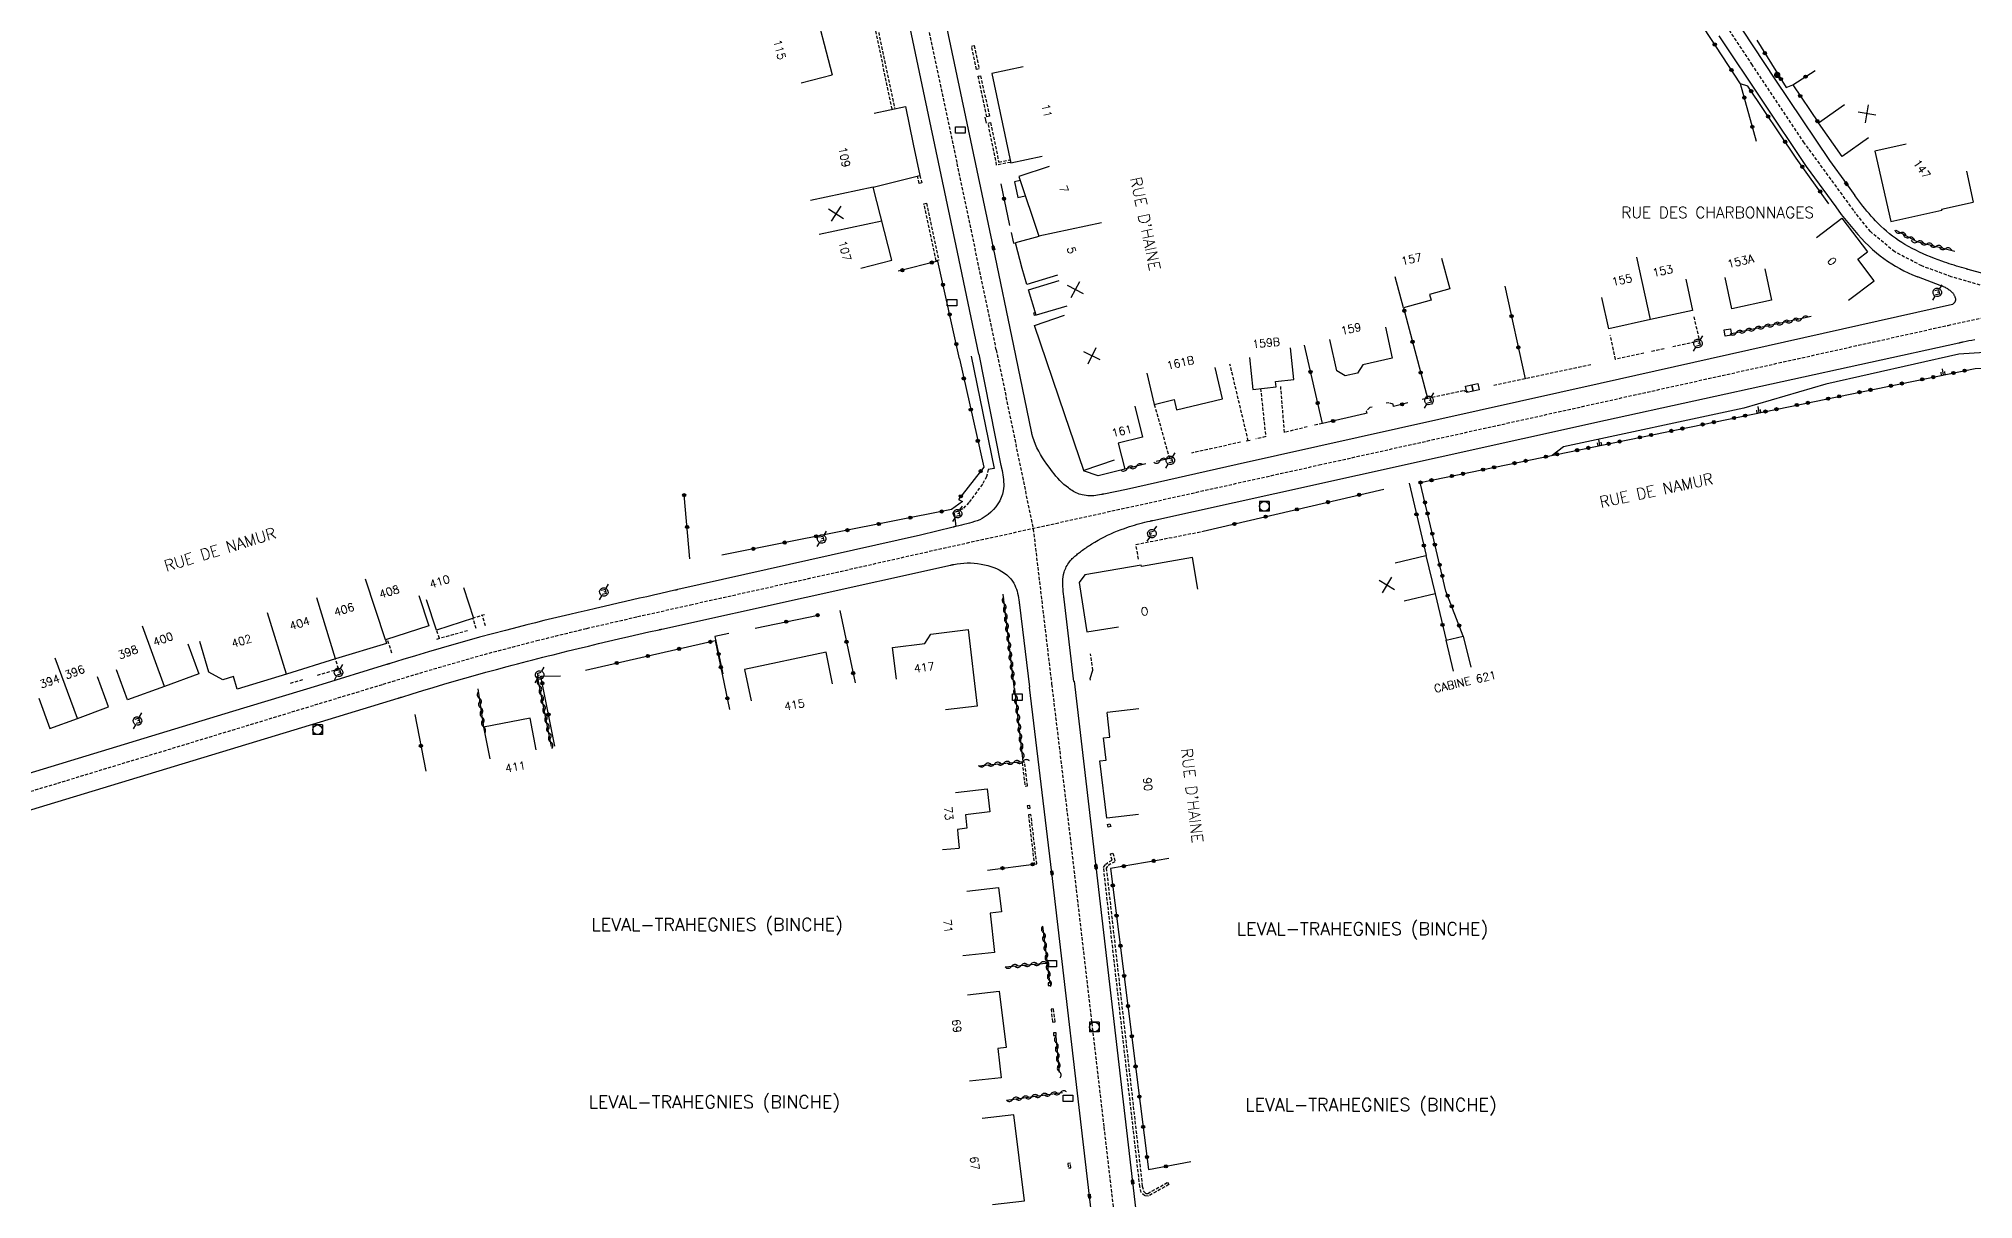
# Model space of a CAD drawing. Header units: millimetres. Extents: x 139000 to 140000, y 124000 to 124885.
# Drawn here: x 139359.6 to 139661.7, y 124221.3 to 124402.6 of the extents above; entities that cross this region are included whole.
import ezdxf
from ezdxf.enums import TextEntityAlignment as Align

# ---------------------------------------------------------------- set-up
doc = ezdxf.new("R2010")
doc.units = ezdxf.units.MM
doc.linetypes.add('DASHED', pattern=[0.75, 0.5, -0.25])
doc.layers.get('0').update_dxf_attribs({"linetype": 'CONTINUOUS'})
for name, color, linetype in [('W0001', 6, 'DASHED'), ('W0008', 7, 'CONTINUOUS'), ('W0100', 7, 'CONTINUOUS'), ('W0105', 7, 'CONTINUOUS'), ('W0112', 1, 'DASHED'), ('W0211', 2, 'CONTINUOUS'), ('W0310', 3, 'CONTINUOUS'), ('W0322', 7, 'CONTINUOUS'), ('W0400', 7, 'CONTINUOUS'), ('W0420', 7, 'CONTINUOUS'), ('W0471', 7, 'CONTINUOUS'), ('W0980', 7, 'CONTINUOUS'), ('W0984', 7, 'CONTINUOUS'), ('W0989', 7, 'CONTINUOUS'), ('W0991', 7, 'CONTINUOUS'), ('W1102', 7, 'CONTINUOUS'), ('W1471', 7, 'CONTINUOUS'), ('W1473', 7, 'CONTINUOUS')]:
    doc.layers.add(name, color=color, linetype=linetype)
doc.styles.get("Standard").update_dxf_attribs({"font": 'romans.shx', "width": 0.85})

# ---------------------------------------------------------------- blocks, each defined once
blk = doc.blocks.new('t322o')
at = {"color": 0, "linetype": 'Continuous'}
for radius in [0.25, 0.15]:
    blk.add_circle((0, 0), radius, dxfattribs=at)
blk = doc.blocks.new('T400')
for p, q in [((-0.15, 0.3), (0.15, 0.3)), ((-0.15, -0.25), (-0.15, 0.3)), ((-0.15, 0.15), (0.15, 0.15)), ((-0.15, 0), (0.15, 0)), ((0.15, 0.3), (0.15, -0.25)), ((-0.15, -0.15), (0.15, -0.15)), ((-0.15, -0.25), (-0.15, -0.3)), ((-0.15, -0.3), (0.15, -0.3)), ((0.15, -0.3), (0.15, -0.25))]:
    blk.add_line(p, q)
blk = doc.blocks.new('T420')
for p, q in [((0.75, 0.75), (-0.75, 0.75)), ((-0.75, 0.75), (-0.75, -0.75)), ((0.75, 0.75), (0.75, -0.75)), ((0.75, -0.75), (-0.75, -0.75))]:
    blk.add_line(p, q)
blk.add_ellipse((0, 0), major_axis=(-0.53, 0.53), ratio=1, start_param=3.926991, end_param=10.210176)
blk = doc.blocks.new('t310o')
at = {"color": 0, "linetype": 'Continuous'}
for centre, start, end in [((-0.5, 0.38), 216.8699, 323.1304), ((0.5, -0.37), 36.8699, 143.1303)]:
    blk.add_arc(centre, 0.625, start, end, dxfattribs=at)
blk = doc.blocks.new('t991o')
at = {"color": 0, "linetype": 'Continuous'}
for p, q in [((-1, 1), (1, -1)), ((-1, -1), (1, 1))]:
    blk.add_line(p, q, dxfattribs=at)
blk = doc.blocks.new('T471')
for p, q in [((-0.333334, 0.333334), (-0.333334, -0.333334)), ((-0.333334, 0.333334), (0.333334, 0.333334)), ((-0.333334, 0), (0, 0)), ((0.500001, 0.500001), (1.000002, 1.000002)), ((-0.500001, -0.500001), (-1.000002, -1.000002)), ((-0.333334, -0.333334), (0.333334, -0.333334))]:
    blk.add_line(p, q)
blk.add_ellipse((0, 0), major_axis=(0.471405, 0.471405), ratio=1, start_param=5.4977871438, end_param=11.780972451)
blk = doc.blocks.new('t211o')
at = {"color": 0, "linetype": 'Continuous'}
for p, q in [((-0.29, 0.5), (-0.29, 0)), ((0, 1), (0, 0)), ((0.29, 0.5), (0.29, 0))]:
    blk.add_line(p, q, dxfattribs=at)
blk = doc.blocks.new('t112o')
at = {"color": 0, "linetype": 'Continuous'}
for p, q in [((-0.5, 0.5), (0.5, 0.5)), ((-0.5, -0.5), (-0.5, 0.5)), ((0.5, 0.5), (0.5, -0.5)), ((0.5, -0.5), (-0.5, -0.5))]:
    blk.add_line(p, q, dxfattribs=at)
blk = doc.blocks.new('T1471')
at = {"color": 0, "linetype": 'Continuous', "flags": 128}
blk.add_lwpolyline([(-0.75, -0.5), (-0.75, 0.5), (0.75, 0.5), (0.75, -0.5), (-0.75, -0.5)], dxfattribs=at)
blk = doc.blocks.new('T1473')
at = {"color": 0, "linetype": 'Continuous', "const_width": 0.5, "flags": 128}
blk.add_lwpolyline([(-0.25, 0, 1), (0.25, 0, 1)], format="xyb", close=True, dxfattribs=at)

msp = doc.modelspace()

# ---------------------------------------------------------------- linework, layer by layer
at = {"layer": 'W0001'}
for points in [[(139509.13, 124353.97), (139503, 124383.25), (139496.37, 124414.67), (139491.23, 124439.04), (139484.92, 124469.18), (139480.18, 124492.05), (139478.31, 124502.03), (139475.17, 124516.56), (139472.46, 124523.21), (139469.1, 124533.58), (139464.81, 124545.03), (139461.1, 124554.46)], [(139475.17, 124516.56), (139485.81, 124505.75), (139492.2, 124500.23), (139499.48, 124494.18), (139510.73, 124485.66), (139524.82, 124476.43), (139539.95, 124468.28), (139561.5, 124457.78), (139575.22, 124451.46), (139585.25, 124446.73), (139589.63, 124444.47), (139593.26, 124442.25), (139596.63, 124439.8), (139602.23, 124434.67), (139605.82, 124430.74), (139610.34, 124424.02), (139617.77, 124412.66), (139627.07, 124398.61), (139635.17, 124386.47), (139643.27, 124375.39)], [(139703.89, 124340.11), (139696.38, 124345.98), (139688.64, 124351.59), (139672.89, 124361.17), (139658.27, 124365.41), (139653.66, 124367.1), (139649.44, 124369.3), (139645.66, 124372.45), (139643.27, 124375.39)], [(139278.62, 124260.94), (139362.53, 124286.29), (139413.36, 124301.75), (139420.53, 124303.93), (139429.17, 124306.41), (139437.34, 124308.55), (139445.17, 124310.47), (139453.11, 124312.3), (139461.36, 124314.16), (139484.02, 124319.2), (139501.55, 124323.16), (139532.98, 124330.09), (139559.55, 124336), (139657.77, 124357.81), (139690.94, 124365.19)], [(139509.13, 124353.97), (139514.89, 124325.97), (139517.77, 124301.74)], [(139517.77, 124301.74), (139520.65, 124277.85), (139525.93, 124232.54), (139533.8, 124164.73), (139541.66, 124096.55), (139545.17, 124065.46), (139546.27, 124054.67), (139545.92, 124044.4), (139544.46, 124036.07), (139542.68, 124030.16), (139539.42, 124022.7), (139534.75, 124014.49), (139526.18, 124000)]]:
    msp.add_lwpolyline(points, dxfattribs=at)
at = {"layer": 'W0008'}
for points in [[(139506.41, 124353.29), (139503.08, 124369.24), (139497.77, 124394.37), (139492.82, 124417.92), (139487.81, 124441.68), (139482.61, 124466.74), (139477.64, 124490.72), (139473.6, 124509), (139470.22, 124520.78), (139466.27, 124533.42), (139463.78, 124540.16), (139458.64, 124553.32), (139450.02, 124573.33), (139440, 124596.8), (139423.65, 124635.71), (139411.57, 124664.65), (139395.58, 124702.72), (139383.32, 124732.04), (139375.22, 124750.96), (139371.31, 124759.55), (139366.89, 124768.08), (139362.48, 124775.93), (139358.24, 124782.9)], [(139511.87, 124354.6), (139508.67, 124369.9), (139502.83, 124397.79), (139497.38, 124423.45)], [(139618.78, 124414.41), (139630.72, 124396.27), (139639.28, 124383.57), (139641.89, 124379.94), (139643.22, 124378.08)], [(139622, 124403.04), (139635.6, 124382.6), (139640.24, 124376.33), (139641.09, 124375.14)], [(139665.91, 124365.2), (139660.92, 124366.55), (139660.89, 124366.55), (139660.86, 124366.56), (139660.84, 124366.56), (139660.81, 124366.57), (139660.78, 124366.58), (139660.77, 124366.59), (139660.73, 124366.59), (139660.7, 124366.6), (139660.69, 124366.61), (139660.66, 124366.62), (139660.66, 124366.62), (139660.27, 124366.73), (139659.88, 124366.84), (139659.5, 124366.95), (139659.11, 124367.07), (139658.73, 124367.19), (139658.34, 124367.31), (139657.97, 124367.44), (139657.58, 124367.57), (139657.2, 124367.7), (139656.83, 124367.83), (139656.23, 124368.05), (139655.64, 124368.27), (139655.05, 124368.5), (139654.45, 124368.74), (139653.88, 124368.99), (139653.3, 124369.26), (139652.72, 124369.53), (139652.16, 124369.82), (139651.61, 124370.12), (139651.05, 124370.44), (139651.05, 124370.44), (139650.55, 124370.75), (139650.06, 124371.07), (139649.58, 124371.41), (139649.09, 124371.76), (139648.62, 124372.12), (139648.17, 124372.5), (139647.73, 124372.88), (139647.3, 124373.28), (139646.88, 124373.7), (139646.45, 124374.12), (139646.11, 124374.49), (139645.77, 124374.87), (139645.44, 124375.26), (139645.09, 124375.65), (139644.78, 124376.05), (139644.45, 124376.45), (139644.14, 124376.85), (139643.83, 124377.26), (139643.52, 124377.67), (139643.22, 124378.08)], [(139641.09, 124375.14), (139641.61, 124374.5), (139642.12, 124373.87), (139642.64, 124373.23), (139643.16, 124372.61), (139643.7, 124371.99), (139644.25, 124371.39), (139644.8, 124370.8), (139645.38, 124370.23), (139645.97, 124369.68), (139646.58, 124369.15), (139647.16, 124368.69), (139647.75, 124368.25), (139648.34, 124367.83), (139648.97, 124367.42), (139649.59, 124367.05), (139650.23, 124366.68), (139650.89, 124366.34), (139651.56, 124366.02), (139652.23, 124365.72), (139652.91, 124365.45), (139652.92, 124365.44), (139652.95, 124365.43), (139652.97, 124365.42), (139652.98, 124365.41), (139653, 124365.41), (139653.02, 124365.4), (139653.03, 124365.39), (139653.06, 124365.38), (139653.08, 124365.38), (139653.09, 124365.37), (139657.19, 124363.81), (139657.31, 124363.75), (139657.44, 124363.69), (139657.58, 124363.62), (139657.7, 124363.55), (139657.81, 124363.47), (139657.94, 124363.38), (139658.05, 124363.29), (139658.17, 124363.2), (139658.27, 124363.1), (139658.38, 124363), (139658.38, 124363), (139658.44, 124362.94), (139658.5, 124362.87), (139658.55, 124362.8), (139658.61, 124362.72), (139658.66, 124362.65), (139658.7, 124362.57), (139658.75, 124362.48), (139658.8, 124362.41), (139658.83, 124362.32), (139658.86, 124362.23), (139658.88, 124362.16), (139658.91, 124362.09), (139658.92, 124362.01), (139658.92, 124361.94), (139658.92, 124361.86), (139658.92, 124361.79), (139658.92, 124361.71), (139658.91, 124361.64), (139658.89, 124361.58), (139658.88, 124361.51), (139658.84, 124361.46), (139658.81, 124361.41), (139658.78, 124361.37), (139658.75, 124361.32), (139658.7, 124361.27), (139658.67, 124361.23), (139658.62, 124361.2), (139658.58, 124361.16), (139658.53, 124361.11), (139658.48, 124361.07), (139603.44, 124348.74), (139546.77, 124336.05), (139529.45, 124332.19), (139525.91, 124331.44), (139525.91, 124331.44), (139525.86, 124331.43), (139525.83, 124331.42), (139525.8, 124331.41), (139525.77, 124331.41), (139525.73, 124331.41), (139525.7, 124331.4), (139525.66, 124331.39), (139525.62, 124331.38), (139525.59, 124331.38), (139525.56, 124331.37), (139525.27, 124331.31), (139524.95, 124331.27), (139524.66, 124331.23), (139524.34, 124331.2), (139524.05, 124331.18), (139523.73, 124331.17), (139523.44, 124331.19), (139523.14, 124331.21), (139522.84, 124331.26), (139522.55, 124331.32), (139522.55, 124331.32), (139522.31, 124331.38), (139522.08, 124331.46), (139521.86, 124331.55), (139521.62, 124331.64), (139521.41, 124331.75), (139521.2, 124331.87), (139520.98, 124331.99), (139520.78, 124332.12), (139520.58, 124332.26), (139520.38, 124332.4), (139520.03, 124332.67), (139519.69, 124332.96), (139519.36, 124333.27), (139519.05, 124333.58), (139518.75, 124333.91), (139518.45, 124334.24), (139518.17, 124334.59), (139517.89, 124334.94), (139517.62, 124335.3), (139517.36, 124335.66), (139517.02, 124336.14), (139516.67, 124336.63), (139516.36, 124337.13), (139516.05, 124337.64), (139515.75, 124338.16), (139515.48, 124338.69), (139515.25, 124339.22), (139515.03, 124339.77), (139514.84, 124340.32), (139514.7, 124340.88), (139514.69, 124340.92), (139514.69, 124340.95), (139514.67, 124340.98), (139514.67, 124341.02), (139514.66, 124341.05), (139514.66, 124341.09), (139514.64, 124341.12), (139514.64, 124341.16), (139514.62, 124341.19), (139514.62, 124341.23), (139511.87, 124354.6)], [(139656.92, 124363.93), (139656.94, 124363.91), (139656.97, 124363.91), (139657, 124363.89), (139657.03, 124363.88), (139657.19, 124363.81)], [(139506.41, 124353.29), (139509.86, 124335.92), (139509.86, 124335.88), (139509.88, 124335.84), (139509.89, 124335.79), (139509.89, 124335.75), (139509.91, 124335.7), (139509.91, 124335.66), (139509.92, 124335.62), (139509.92, 124335.57), (139509.94, 124335.53), (139509.95, 124335.48), (139510.02, 124335.13), (139510.08, 124334.79), (139510.14, 124334.44), (139510.2, 124334.08), (139510.23, 124333.73), (139510.27, 124333.37), (139510.28, 124333.02), (139510.28, 124332.66), (139510.25, 124332.31), (139510.2, 124331.97), (139510.2, 124331.97), (139510.08, 124331.44), (139509.89, 124330.92), (139509.66, 124330.41), (139509.38, 124329.93), (139509.05, 124329.47), (139508.67, 124329.04), (139508.28, 124328.63), (139507.84, 124328.27), (139507.39, 124327.94), (139506.92, 124327.65), (139506.92, 124327.65), (139506.53, 124327.45), (139506.14, 124327.28), (139505.73, 124327.14), (139505.33, 124327.01), (139504.92, 124326.89), (139504.5, 124326.79), (139504.08, 124326.69), (139503.67, 124326.59), (139503.25, 124326.5), (139502.83, 124326.4), (139502.83, 124326.4), (139502.78, 124326.39), (139502.73, 124326.38), (139502.69, 124326.37), (139502.64, 124326.36), (139502.59, 124326.34), (139502.55, 124326.34), (139502.5, 124326.32), (139502.47, 124326.31), (139502.42, 124326.3), (139502.38, 124326.29), (139497.28, 124325.02), (139459.38, 124316.52), (139459.33, 124316.52), (139459.28, 124316.51), (139459.23, 124316.49), (139459.2, 124316.48), (139459.16, 124316.48), (139459.11, 124316.46), (139459.06, 124316.45), (139459.02, 124316.45), (139458.97, 124316.43), (139458.92, 124316.42), (139458.92, 124316.42), (139457.83, 124316.17), (139456.72, 124315.92), (139455.61, 124315.67), (139454.52, 124315.42), (139453.41, 124315.17), (139452.3, 124314.91), (139451.2, 124314.66), (139450.09, 124314.41), (139448.98, 124314.16), (139447.89, 124313.91), (139446.55, 124313.59), (139445.2, 124313.28), (139443.84, 124312.97), (139442.5, 124312.65), (139441.16, 124312.33), (139439.83, 124312.01), (139438.48, 124311.68), (139437.14, 124311.35), (139435.8, 124311.02), (139434.45, 124310.67), (139432.45, 124310.15), (139430.44, 124309.62), (139428.42, 124309.07), (139426.42, 124308.51), (139424.42, 124307.95), (139422.42, 124307.37), (139420.42, 124306.78), (139418.44, 124306.19), (139416.44, 124305.59), (139414.45, 124304.98), (139414.39, 124304.97), (139414.33, 124304.95), (139414.28, 124304.93), (139414.22, 124304.91), (139414.16, 124304.9), (139414.09, 124304.88), (139414.05, 124304.86), (139413.98, 124304.84), (139413.92, 124304.82), (139413.86, 124304.8), (139403.09, 124301.48), (139389.81, 124297.48), (139357.86, 124287.74)], [(139521.24, 124302.19), (139519.73, 124315.02), (139519.73, 124315.06), (139519.72, 124315.11), (139519.72, 124315.15), (139519.72, 124315.2), (139519.7, 124315.24), (139519.7, 124315.29), (139519.7, 124315.33), (139519.69, 124315.38), (139519.69, 124315.42), (139519.69, 124315.47), (139519.64, 124315.84), (139519.59, 124316.23), (139519.56, 124316.61), (139519.53, 124316.99), (139519.52, 124317.38), (139519.5, 124317.76), (139519.52, 124318.14), (139519.56, 124318.52), (139519.62, 124318.88), (139519.72, 124319.25), (139519.78, 124319.47), (139519.88, 124319.68), (139519.97, 124319.89), (139520.06, 124320.09), (139520.19, 124320.3), (139520.31, 124320.49), (139520.44, 124320.69), (139520.58, 124320.87), (139520.72, 124321.05), (139520.88, 124321.23), (139521, 124321.36), (139521.12, 124321.49), (139521.27, 124321.62), (139521.41, 124321.74), (139521.55, 124321.87), (139521.69, 124321.98), (139521.83, 124322.1), (139521.97, 124322.21), (139522.12, 124322.33), (139522.27, 124322.44), (139522.44, 124322.56), (139522.61, 124322.7), (139522.78, 124322.82), (139522.97, 124322.95), (139523.14, 124323.06), (139523.31, 124323.19), (139523.5, 124323.3), (139523.67, 124323.42), (139523.86, 124323.54), (139524.03, 124323.66), (139524.52, 124323.95), (139525.02, 124324.23), (139525.52, 124324.5), (139526.02, 124324.77), (139526.52, 124325.01), (139527.03, 124325.24), (139527.56, 124325.48), (139528.08, 124325.69), (139528.61, 124325.89), (139529.14, 124326.09), (139529.14, 124326.09), (139529.53, 124326.23), (139529.94, 124326.36), (139530.33, 124326.48), (139530.73, 124326.61), (139531.14, 124326.73), (139531.55, 124326.84), (139531.94, 124326.95), (139532.34, 124327.05), (139532.75, 124327.15), (139533.17, 124327.24), (139533.17, 124327.24), (139533.2, 124327.25), (139533.23, 124327.26), (139533.28, 124327.27), (139533.31, 124327.27), (139533.36, 124327.28), (139533.39, 124327.29), (139533.42, 124327.3), (139533.47, 124327.31), (139533.5, 124327.32), (139533.55, 124327.33), (139533.55, 124327.33), (139552.64, 124331.55), (139604.25, 124342.98), (139659.48, 124355.09), (139659.55, 124355.1), (139659.61, 124355.12), (139659.67, 124355.13), (139659.73, 124355.15), (139659.8, 124355.16), (139659.86, 124355.18), (139659.94, 124355.19), (139660, 124355.2), (139660.06, 124355.22), (139660.12, 124355.23), (139660.12, 124355.23), (139660.58, 124355.33), (139661.03, 124355.42), (139661.48, 124355.51), (139661.95, 124355.59)], [(139356.78, 124281.66), (139403.58, 124295.87), (139415.72, 124299.58), (139415.78, 124299.59), (139415.83, 124299.61), (139415.89, 124299.62), (139415.94, 124299.64), (139416, 124299.66), (139416.05, 124299.68), (139416.11, 124299.7), (139416.16, 124299.71), (139416.22, 124299.73), (139416.27, 124299.74), (139416.27, 124299.74), (139417.91, 124300.25), (139419.55, 124300.75), (139421.19, 124301.24), (139422.83, 124301.73), (139424.47, 124302.21), (139426.12, 124302.68), (139427.77, 124303.15), (139429.42, 124303.61), (139431.08, 124304.05), (139432.73, 124304.51), (139433.53, 124304.71), (139434.33, 124304.92), (139435.12, 124305.13), (139435.92, 124305.34), (139436.72, 124305.55), (139437.52, 124305.75), (139438.31, 124305.95), (139439.11, 124306.16), (139439.91, 124306.35), (139440.72, 124306.55), (139442.28, 124306.95), (139443.84, 124307.33), (139445.42, 124307.71), (139447, 124308.09), (139448.56, 124308.46), (139450.14, 124308.83), (139451.72, 124309.2), (139453.3, 124309.55), (139454.88, 124309.91), (139456.45, 124310.26), (139456.45, 124310.26), (139456.5, 124310.27), (139456.55, 124310.28), (139456.58, 124310.29), (139456.62, 124310.3), (139456.67, 124310.3), (139456.72, 124310.31), (139456.77, 124310.33), (139456.81, 124310.34), (139456.86, 124310.34), (139456.89, 124310.36), (139501.95, 124320.34), (139502.02, 124320.35), (139502.06, 124320.37), (139502.11, 124320.38), (139502.16, 124320.39), (139502.22, 124320.4), (139502.27, 124320.41), (139502.31, 124320.42), (139502.36, 124320.43), (139502.42, 124320.45), (139502.47, 124320.45), (139503, 124320.55), (139503.52, 124320.62), (139504.06, 124320.66), (139504.59, 124320.69), (139505.12, 124320.69), (139505.67, 124320.66), (139506.2, 124320.61), (139506.75, 124320.52), (139507.28, 124320.41), (139507.83, 124320.27), (139508.28, 124320.14), (139508.72, 124319.98), (139509.17, 124319.8), (139509.59, 124319.59), (139510, 124319.36), (139510.39, 124319.1), (139510.77, 124318.82), (139511.09, 124318.52), (139511.41, 124318.19), (139511.67, 124317.83), (139511.67, 124317.83), (139511.84, 124317.54), (139512, 124317.24), (139512.14, 124316.93), (139512.27, 124316.61), (139512.36, 124316.27), (139512.45, 124315.95), (139512.53, 124315.6), (139512.59, 124315.26), (139512.66, 124314.92), (139512.7, 124314.58), (139512.7, 124314.58), (139512.7, 124314.53), (139512.7, 124314.49), (139512.72, 124314.45), (139512.72, 124314.4), (139512.72, 124314.35), (139512.73, 124314.3), (139512.73, 124314.27), (139512.73, 124314.22), (139512.75, 124314.17), (139512.75, 124314.13), (139514.3, 124301.29)], [(139530.22, 124000), (139534.52, 124007.26), (139541.21, 124018.62), (139543.65, 124023.33), (139544.56, 124025.3), (139546.58, 124030.56), (139548.32, 124036.97), (139549.48, 124044.39), (139549.82, 124049.79), (139549.77, 124054.07), (139549.58, 124057.12), (139545.78, 124091.4), (139542.52, 124119.46), (139535.18, 124183.44), (139530.43, 124223.97), (139524.71, 124273.25), (139524.71, 124273.19), (139521.32, 124302.2)], [(139522.14, 124000), (139534.86, 124021.48), (139537.27, 124026.07), (139538.49, 124028.75), (139540.49, 124034.41), (139541.97, 124040.52), (139542.86, 124048.77), (139542.82, 124054.4), (139542.62, 124057.29), (139539.38, 124085.58), (139535.56, 124119.24), (139528.28, 124181.95), (139523.68, 124221.75), (139517.81, 124272.28), (139514.3, 124301.29)]]:
    msp.add_lwpolyline(points, dxfattribs=at)
at = {"layer": 'W0100'}
for p, q in [((139478.66, 124395.7), (139483.5, 124396.96)), ((139516.31, 124384.17), (139511.42, 124383.13)), ((139489.91, 124379.38), (139497.16, 124381.22)), ((139660.64, 124381.91), (139661.72, 124377.03)), ((139492.79, 124367.97), (139489.91, 124379.38)), ((139656.76, 124375.94), (139661.72, 124377.03)), ((139656.76, 124375.94), (139656.79, 124375.79)), ((139515.78, 124371.68), (139512.1, 124370.71)), ((139643.67, 124368.14), (139645.19, 124369.29)), ((139487.95, 124366.75), (139492.79, 124367.97)), ((139646.23, 124364.76), (139643.67, 124368.14)), ((139642.25, 124361.75), (139646.23, 124364.76)), ((139527.52, 124336.73), (139522.79, 124335.13)), ((139531.39, 124297.92), (139526.42, 124297.33)), ((139500.73, 124275.91), (139503.31, 124276.13))]:
    msp.add_line(p, q, dxfattribs=at)
for points in [[(139475.59, 124407.53), (139480.43, 124408.79), (139483.5, 124396.96)], [(139513.34, 124398.18), (139508.45, 124397.14), (139511.42, 124383.13)], [(139490.03, 124390.98), (139494.93, 124391.99), (139496.14, 124386.09), (139497.16, 124381.24)], [(139645.34, 124387.08), (139641.26, 124384.19), (139637.54, 124389.43), (139641.62, 124392.33)], [(139651.23, 124386.11), (139646.36, 124385.01), (139648.82, 124374.04), (139656.79, 124375.79)], [(139512.84, 124380.43), (139511.97, 124380.25), (139512.5, 124377.77), (139513.65, 124378.02)], [(139517.37, 124382.65), (139512.63, 124381.05), (139515.76, 124371.76)], [(139637.22, 124371.53), (139641.2, 124374.55), (139645.19, 124369.29)], [(139518.7, 124365.65), (139513.92, 124364.21), (139513.16, 124366.7), (139512.1, 124370.71)], [(139578.67, 124368.33), (139579.98, 124363.5), (139576.78, 124362.63), (139577.03, 124361.74), (139572.73, 124360.57), (139571.42, 124365.39)], [(139629.16, 124366.62), (139630.19, 124361.73), (139624.02, 124360.41), (139622.98, 124365.31)], [(139520.16, 124360.83), (139515.37, 124359.39), (139514.18, 124363.37), (139518.97, 124364.8)], [(139616.8, 124365.03), (139617.86, 124360.15), (139611.31, 124358.72), (139604.8, 124357.28), (139603.72, 124362.16)], [(139522.79, 124335.13), (139519.84, 124343.82), (139515.07, 124357.79), (139519.8, 124359.4)], [(139569.89, 124357.55), (139570.98, 124352.68), (139566.36, 124351.63), (139565.55, 124350.34), (139563.61, 124349.9), (139562.33, 124350.72), (139561.22, 124355.6)], [(139548.66, 124352.77), (139549.2, 124347.8), (139552.83, 124348.2), (139552.75, 124349.02), (139555.59, 124349.34), (139555.06, 124354.3)], [(139532.64, 124350.33), (139533.8, 124345.46), (139536.91, 124346.2), (139537.28, 124344.63), (139544.45, 124346.34), (139543.3, 124351.2)], [(139530.75, 124345.2), (139531.95, 124340.34), (139528.17, 124339.4), (139529.19, 124335.33), (139525.03, 124334.29), (139522.72, 124335.09)], [(139540.61, 124316.59), (139539.78, 124321.52), (139531.8, 124320.16), (139531.77, 124320.36), (139522.97, 124318.84), (139522.08, 124317.61), (139522.86, 124312.61), (139523.27, 124309.92), (139528.22, 124310.69)], [(139571.41, 124320.7), (139576.19, 124321.84), (139577.67, 124315.88), (139572.81, 124314.73)], [(139418.94, 124315.62), (139420.48, 124310.88), (139413.72, 124308.66), (139413.72, 124308.66), (139413.89, 124308.09), (139405.92, 124305.69), (139398.25, 124303.33), (139390.55, 124300.97), (139389.97, 124302.93), (139388.3, 124302.44), (139386.16, 124303.62), (139384.75, 124308.4)], [(139425.92, 124316.84), (139427.47, 124312.08), (139421.69, 124310.2), (139420.14, 124314.95)], [(139382.88, 124308.08), (139384.59, 124303.38), (139379.22, 124301.41), (139373.44, 124299.29), (139371.7, 124303.98)], [(139493.55, 124302.52), (139492.94, 124307.48), (139497.94, 124308.09), (139498.92, 124309.59), (139504.72, 124310.3), (139506.16, 124298.34), (139501.2, 124297.74)], [(139580.53, 124303.76), (139579.39, 124308.62), (139582.06, 124309.26), (139583.22, 124304.39)], [(139483.56, 124301.83), (139482.55, 124306.73), (139469.8, 124304.06), (139470.83, 124299.16)], [(139359.61, 124299.54), (139361.31, 124294.84), (139365.61, 124296.41), (139370.48, 124298.22), (139368.75, 124302.9)], [(139437.27, 124291.52), (139436.31, 124296.43), (139429.05, 124295.01), (139430.02, 124290.1)], [(139531.34, 124281.4), (139526.38, 124280.81), (139525.31, 124289.76), (139526.3, 124289.88), (139525.89, 124293.36), (139526.88, 124293.48), (139526.42, 124297.33)], [(139502.74, 124284.81), (139507.71, 124285.41), (139508.14, 124281.81), (139504.3, 124281.33), (139504.53, 124279.27), (139503.05, 124279.07), (139503.12, 124278.3), (139503.31, 124276.13)], [(139504.52, 124269.39), (139509.49, 124269.99), (139509.94, 124266.19), (139508.17, 124265.96), (139508.86, 124259.85), (139503.89, 124259.29)], [(139504.63, 124253.2), (139509.6, 124253.8), (139510.66, 124244.99), (139509.38, 124244.83), (139509.89, 124240.27), (139504.92, 124239.72)], [(139508.55, 124220.44), (139513.51, 124221.04), (139511.89, 124234.48), (139506.92, 124233.88)]]:
    msp.add_lwpolyline(points, dxfattribs=at)
at = {"layer": 'W0105'}
msp.add_line((139507.58, 124389.38), (139507.41, 124390.33), dxfattribs=at)
at = {"layer": 'W0112'}
for p, q in [((139489.36, 124410.17), (139493.27, 124391.65)), ((139505.27, 124401.44), (139505.67, 124401.52)), ((139506.04, 124397.8), (139505.27, 124401.44)), ((139506.28, 124396.72), (139506.67, 124396.81)), ((139507.66, 124390.39), (139506.28, 124396.72)), ((139509.18, 124382.84), (139507.85, 124389.4)), ((139497.19, 124381.23), (139497.48, 124380.09)), ((139511.37, 124383.27), (139509.18, 124382.84)), ((139497.48, 124380.09), (139497.09, 124379.99)), ((139498.2, 124376.89), (139500.14, 124368)), ((139500.14, 124368), (139499.75, 124367.91)), ((139514.97, 124359.74), (139515.24, 124359.83)), ((139515.1, 124359.33), (139514.97, 124359.74)), ((139515.36, 124359.41), (139515.1, 124359.33)), ((139513.56, 124289.55), (139513.16, 124289.5)), ((139514, 124285.85), (139513.56, 124289.55)), ((139514.37, 124282.79), (139513.97, 124282.73)), ((139514.54, 124281.39), (139514.14, 124281.34)), ((139514.43, 124282.37), (139514.37, 124282.79)), ((139515.44, 124273.67), (139514.54, 124281.39)), ((139526.48, 124279.83), (139526.86, 124279.94)), ((139526.6, 124279.4), (139526.48, 124279.83)), ((139527.2, 124274.24), (139526.96, 124275.27)), ((139517.61, 124255.11), (139517.21, 124255.08)), ((139517.64, 124254.7), (139517.61, 124255.11)), ((139518.07, 124251.03), (139517.67, 124250.99)), ((139518.3, 124249.01), (139518.07, 124251.03)), ((139518.48, 124247.3), (139518.08, 124247.29)), ((139518.48, 124246.84), (139518.48, 124247.3)), ((139520.72, 124226.91), (139520.32, 124226.87)), ((139520.79, 124226.21), (139520.72, 124226.91))]:
    msp.add_line(p, q, dxfattribs=at)
for points in [[(139492.88, 124391.57), (139488.96, 124410.09), (139489.36, 124410.17)], [(139505.67, 124401.52), (139506.43, 124397.88), (139506.04, 124397.8)], [(139506.67, 124396.81), (139508.05, 124390.47), (139507.66, 124390.39)], [(139507.85, 124389.4), (139508.24, 124389.48), (139509.5, 124383.31)], [(139509.5, 124383.31), (139511.3, 124383.66), (139511.37, 124383.27)], [(139497.09, 124379.99), (139496.81, 124381.13), (139497.19, 124381.23)], [(139499.75, 124367.91), (139497.81, 124376.81), (139498.2, 124376.89)], [(139610.28, 124353.47), (139605.84, 124352.49), (139605.02, 124356.3)], [(139618.06, 124359.16), (139618.94, 124355.38), (139614.52, 124354.38)], [(139613.42, 124354.13), (139611.48, 124353.7)], [(139548.48, 124339.77), (139545.62, 124351.76)], [(139601.98, 124351.66), (139586.59, 124348.38)], [(139550.39, 124347.94), (139551.2, 124340.42), (139549.66, 124340.06)], [(139557.7, 124341.95), (139554.14, 124341.08), (139553.55, 124348.26)], [(139576.47, 124346.41), (139582.27, 124347.68), (139582.31, 124347.45), (139582.78, 124347.55)], [(139533.8, 124345.46), (139536.17, 124337.02), (139536.47, 124337.1)], [(139567.83, 124345.05), (139567.45, 124344.95), (139566.92, 124344.41), (139567, 124344.08), (139566.62, 124343.98)], [(139571.58, 124345.23), (139571.17, 124345.15), (139571.09, 124345.48), (139570.42, 124345.7), (139570.03, 124345.64)], [(139560.05, 124342.48), (139558.58, 124342.14)], [(139547.28, 124339.55), (139539.59, 124337.85)], [(139548.78, 124339.84), (139548.48, 124339.77), (139548.48, 124339.77), (139548.17, 124339.7)], [(139507.84, 124335.29), (139507.61, 124334.19), (139506.95, 124333), (139504.86, 124330.14), (139503.88, 124329.12), (139502.56, 124328.52)], [(139531.34, 124321.29), (139530.94, 124323.59), (139541.45, 124325.64)], [(139427.89, 124310.44), (139427.36, 124312.05)], [(139429.17, 124312.61), (139427.47, 124312.08)], [(139429.36, 124310.87), (139428.84, 124312.51)], [(139414.72, 124306.62), (139414.03, 124308.76)], [(139426.55, 124310.09), (139422.14, 124308.88), (139422.14, 124308.88), (139421.7, 124308.74)], [(139422.14, 124308.88), (139421.72, 124310.2)], [(139403.12, 124303.16), (139406.38, 124304.15), (139405.91, 124305.69)], [(139524.22, 124303.94), (139523.84, 124306.48)], [(139400.75, 124302.44), (139398.75, 124301.84)], [(139513.16, 124289.5), (139513.61, 124285.8), (139514, 124285.85)], [(139513.97, 124282.73), (139514.04, 124282.31), (139514.43, 124282.37)], [(139514.14, 124281.34), (139515.05, 124273.62), (139515.44, 124273.67)], [(139526.86, 124279.94), (139526.99, 124279.51), (139526.6, 124279.4)], [(139526.96, 124275.27), (139527.35, 124275.37), (139527.66, 124274.01), (139527.01, 124273.71), (139526.47, 124273.3), (139526.3, 124273.01), (139531.93, 124223.33), (139532.12, 124222.53), (139532.47, 124222.2), (139532.79, 124222.18)], [(139536.09, 124223.59), (139532.89, 124221.78), (139532.31, 124221.8), (139531.76, 124222.32), (139531.54, 124223.26), (139525.88, 124273.1), (139526.17, 124273.57), (139526.8, 124274.05), (139527.2, 124274.24)], [(139517.21, 124255.08), (139517.24, 124254.67), (139517.64, 124254.7)], [(139517.67, 124250.99), (139517.9, 124248.96), (139518.3, 124249.01)], [(139518.08, 124247.29), (139518.08, 124246.84), (139518.48, 124246.84)], [(139520.32, 124226.87), (139520.39, 124226.17), (139520.79, 124226.21)], [(139532.79, 124222.18), (139535.89, 124223.94), (139536.09, 124223.59)]]:
    msp.add_lwpolyline(points, dxfattribs=at)
at = {"layer": 'W0211'}
for points in [[(139709.22, 124327.32), (139699.8, 124338.4), (139688.81, 124346.81), (139679.38, 124350.92), (139668.3, 124353.87), (139659.45, 124353.31), (139638.7, 124348.63), (139625.89, 124344.88), (139597.72, 124338.85), (139595.95, 124337.5)], [(139505.2, 124353), (139508.8, 124335.45), (139507.84, 124335.29)], [(139502.56, 124328.52), (139502.83, 124326.4)]]:
    msp.add_lwpolyline(points, dxfattribs=at)
at = {"layer": 'W0310'}
for p, q in [((139516.36, 124263.95), (139517.45, 124255.24)), ((139510.51, 124257.57), (139516.94, 124258.18)), ((139518.41, 124246.71), (139518.96, 124241.1)), ((139510.7, 124236.75), (139519.44, 124237.95))]:
    msp.add_line(p, q, dxfattribs=at)
for points in [[(139649.61, 124372.66), (139652.88, 124370.89), (139658.83, 124369.41)], [(139636.42, 124359.2), (139623.73, 124356.45)], [(139532.47, 124336.19), (139529.19, 124335.33)], [(139536.17, 124337.02), (139534.12, 124336.52)], [(139510.17, 124315.82), (139511.94, 124300.93)], [(139439.67, 124291.99), (139437.48, 124303)], [(139428.16, 124301.04), (139429.05, 124295.01)], [(139506.33, 124289.02), (139513.33, 124289.66), (139512.02, 124300.99)]]:
    msp.add_lwpolyline(points, dxfattribs=at)
at = {"layer": 'W0322'}
for p, q in [((139627.84, 124386.52), (139625.36, 124395.52)), ((139633.53, 124395.37), (139637.03, 124397.64)), ((139509.83, 124379.92), (139511.2, 124373.39)), ((139507.74, 124272.71), (139515, 124273.63))]:
    msp.add_line(p, q, dxfattribs=at)
for points in [[(139639.18, 124376.8), (139634.03, 124383.95), (139626.52, 124395.16), (139625.36, 124395.52), (139602.66, 124430.26), (139595.89, 124437.15), (139586.11, 124443.34), (139573.7, 124448.99), (139563.14, 124454.09), (139546.29, 124462.4), (139538.89, 124466.08), (139524.65, 124473.48)], [(139627.9, 124402.36), (139632.5, 124394.96), (139633.53, 124395.36), (139637.54, 124389.43)], [(139511.44, 124372.31), (139511.79, 124370.64), (139512.1, 124370.71)], [(139503.4, 124352.57), (139499.97, 124367.86), (139493.82, 124366.26)], [(139588.56, 124363.94), (139591.75, 124349.48)], [(139572.73, 124360.57), (139576.47, 124346.41), (139575.64, 124346.21)], [(139566.62, 124343.98), (139560.05, 124342.48), (139557.25, 124354.69)], [(139503.4, 124352.57), (139507.16, 124335.63), (139503.22, 124330.62), (139503.84, 124330.3), (139502.14, 124329.03), (139466.27, 124321.93)], [(139573.42, 124345.69), (139571.58, 124345.23)], [(139541.45, 124325.64), (139569.64, 124332.23)], [(139573.59, 124333.15), (139576.27, 124321.85)], [(139461.28, 124321.32), (139460.38, 124331.34)], [(139577.67, 124315.88), (139579.39, 124308.62)], [(139471.44, 124310.52), (139481.31, 124312.55)], [(139484.69, 124313.27), (139487.09, 124301.96)], [(139444.97, 124303.94), (139465.23, 124308.55), (139467.48, 124297.8)], [(139467.36, 124309.66), (139465.19, 124309.2), (139466.41, 124303.35)], [(139440.16, 124292.09), (139438, 124303.02), (139441.06, 124303.05)], [(139523.84, 124302.39), (139523.81, 124302.63), (139524.22, 124303.94)], [(139418.3, 124297.03), (139420.03, 124288.15)], [(139536.05, 124274.54), (139526.98, 124272.96), (139532.91, 124225.91), (139539.53, 124227.16)]]:
    msp.add_lwpolyline(points, dxfattribs=at)
at = {"layer": 'W0322', "flags": 128}
msp.add_lwpolyline([(139582.06, 124309.26), (139579.34, 124316.28), (139577.45, 124324.29), (139575.34, 124333.25), (139642.47, 124347.07), (139662.03, 124351.06), (139668.59, 124351.11), (139678.6, 124349.03), (139688.05, 124345.69), (139698.95, 124337.7), (139709.23, 124327.32)], dxfattribs=at)
at = {"layer": 'W1102'}
for p, q in [((139489.91, 124379.38), (139480.12, 124377.33)), ((139491.26, 124374.06), (139481.47, 124372.01)), ((139525.55, 124373.81), (139515.76, 124371.76))]:
    msp.add_line(p, q, dxfattribs=at)
for points in [[(139611.31, 124358.72), (139609.17, 124368.48)], [(139413.72, 124308.66), (139410.61, 124318.16)], [(139405.92, 124305.69), (139403.02, 124315.26)], [(139398.25, 124303.33), (139395.31, 124312.89)], [(139379.22, 124301.41), (139375.78, 124310.8)], [(139365.61, 124296.41), (139362.16, 124305.79)]]:
    msp.add_lwpolyline(points, dxfattribs=at)

# ---------------------------------------------------------------- block references
at = {"layer": 'W0112'}
for p, rotation in [((139623.38, 124356.7), 10.43133450925616), ((139583.01, 124347.91), 282.2009805325018), ((139583.97, 124348.12), 281.8896307779942)]:
    msp.add_blockref('t112o', p, dxfattribs=dict(at, rotation=rotation))
at = {"layer": 'W0211'}
for p, rotation in [((139657, 124350.04), 9.49897561475752), ((139628.22, 124344.14), 9.653668337330352), ((139603.35, 124339.02), 10.13852872964343)]:
    msp.add_blockref('t211o', p, dxfattribs=dict(at, rotation=rotation))
at = {"layer": 'W0310'}
for p, rotation in [((139650.35, 124372.25), 331.6000452520041), ((139651.67, 124371.54), 331.6000452520041), ((139653, 124370.86), 346.0704684924391), ((139654.46, 124370.5), 346.0704684924391), ((139655.92, 124370.14), 346.0704684924391), ((139657.37, 124369.78), 346.0704684924391), ((139634.96, 124358.88), 192.1959678540806), ((139624.69, 124356.66), 192.1959678540806), ((139626.16, 124356.98), 192.1959678540806), ((139627.63, 124357.29), 192.1959678540806), ((139629.09, 124357.61), 192.1959678540806), ((139630.56, 124357.93), 192.1959678540806), ((139632.02, 124358.24), 192.1959678540806), ((139633.49, 124358.56), 192.1959678540806), ((139529.57, 124335.43), 194.6765876664116), ((139531.02, 124335.81), 194.6765876664116), ((139534.71, 124336.67), 193.7269352638107), ((139510.35, 124314.33), 276.7735904071618), ((139510.53, 124312.84), 276.7735904071618), ((139510.7, 124311.35), 276.7735904071618), ((139510.88, 124309.86), 276.7735904071618), ((139511.06, 124308.37), 276.7735904071618), ((139511.23, 124306.88), 276.7735904071618), ((139511.41, 124305.39), 276.7735904071618), ((139511.59, 124303.9), 276.7735904071618), ((139437.78, 124301.53), 101.2395474028732), ((139511.76, 124302.41), 276.7735904071618), ((139428.38, 124299.56), 278.3997685271336), ((139428.59, 124298.07), 278.3997685271336), ((139438.07, 124300.06), 101.2395474028732), ((139438.36, 124298.59), 101.2395474028732), ((139512.13, 124300.06), 96.60710362678357), ((139512.3, 124298.57), 96.60710362678357), ((139428.81, 124296.59), 278.3997685271336), ((139429.03, 124295.1), 278.3997685271336), ((139438.65, 124297.12), 101.2395474028732), ((139438.95, 124295.64), 101.2395474028732), ((139512.48, 124297.08), 96.60710362678357), ((139512.65, 124295.59), 96.60710362678357), ((139439.24, 124294.17), 101.2395474028732), ((139439.53, 124292.7), 101.2395474028732), ((139512.82, 124294.1), 96.60710362678357), ((139512.99, 124292.61), 96.60710362678357), ((139510.31, 124289.39), 5.211482617249065), ((139511.81, 124289.52), 5.211482617249065), ((139513.3, 124289.66), 5.211482617249065), ((139513.17, 124291.12), 96.60710362678357), ((139507.33, 124289.12), 5.211482617249065), ((139508.82, 124289.25), 5.211482617249065), ((139516.48, 124262.96), 277.091890193287), ((139516.67, 124261.47), 277.091890193287), ((139516.86, 124259.98), 277.091890193287), ((139517.04, 124258.49), 277.091890193287), ((139511.5, 124257.66), 5.475960756923775), ((139513, 124257.8), 5.475960756923775), ((139514.49, 124257.95), 5.475960756923775), ((139515.98, 124258.09), 5.475960756923775), ((139517.23, 124257), 277.091890193287), ((139517.41, 124255.51), 277.091890193287), ((139518.5, 124245.72), 275.6437716442706), ((139518.65, 124244.22), 275.6437716442706), ((139518.8, 124242.73), 275.6437716442706), ((139518.95, 124241.24), 275.6437716442706), ((139511.69, 124236.89), 7.792286768678981), ((139513.17, 124237.09), 7.792286768678981), ((139514.66, 124237.3), 7.792286768678981), ((139516.14, 124237.5), 7.792286768678981), ((139517.63, 124237.7), 7.792286768678981), ((139519.12, 124237.91), 7.792286768678981)]:
    msp.add_blockref('t310o', p, dxfattribs=dict(at, rotation=rotation))
at = {"layer": 'W0322'}
for p, rotation in [((139621.34, 124401.68), 123.1642285843318), ((139629.16, 124400.34), 301.8707361511876), ((139623.94, 124397.7), 123.1642285843318), ((139631.67, 124396.3), 301.8707361511876), ((139635.52, 124396.66), 32.94051656886528), ((139625.95, 124393.39), 105.4114565618637), ((139627.04, 124394.39), 123.838434375724), ((139634.69, 124393.65), 304.0810041108765), ((139629.68, 124390.44), 123.838434375724), ((139637.35, 124389.72), 304.0810041108765), ((139627.21, 124388.82), 105.4114565618637), ((139632.33, 124386.49), 123.838434375724), ((139635.02, 124382.58), 125.764401544488), ((139510.32, 124377.59), 281.8812240694596), ((139637.8, 124378.73), 125.764401544488), ((139494.46, 124366.42), 194.65500779905), ((139499.06, 124367.62), 194.65500779905), ((139500.8, 124364.15), 102.6304128479653), ((139501.84, 124359.52), 102.6304128479653), ((139572.86, 124360.09), 284.7701612895298), ((139589.6, 124359.24), 282.4304771851534), ((139502.88, 124354.88), 102.6304128479653), ((139574.14, 124355.25), 284.7701612895298), ((139590.67, 124354.36), 282.4304771851534), ((139558.2, 124350.53), 102.9089978593151), ((139575.41, 124350.42), 284.7701612895298), ((139658.64, 124350.37), 191.5342074978759), ((139660.37, 124350.72), 11.5342074978759), ((139504.04, 124349.52), 282.6437322085619), ((139643.94, 124347.37), 191.5342074978759), ((139645.67, 124347.72), 11.5342074978759), ((139648.84, 124348.37), 191.5342074978759), ((139650.57, 124348.72), 11.5342074978759), ((139653.74, 124349.37), 191.5342074978759), ((139655.47, 124349.72), 11.5342074978759), ((139505.14, 124344.64), 282.6437322085619), ((139559.32, 124345.66), 102.9089978593151), ((139629.25, 124344.35), 191.6340000766006), ((139630.98, 124344.7), 11.63400007660064), ((139634.15, 124345.36), 191.6340000766006), ((139635.88, 124345.71), 11.63400007660064), ((139639.04, 124346.36), 191.6340000766006), ((139640.77, 124346.72), 11.63400007660064), ((139561.75, 124342.87), 192.7808852897109), ((139614.56, 124341.32), 191.6340000766006), ((139616.29, 124341.68), 11.63400007660064), ((139619.45, 124342.33), 191.6340000766006), ((139621.19, 124342.69), 11.63400007660064), ((139624.35, 124343.34), 191.6340000766006), ((139626.08, 124343.7), 11.63400007660064), ((139506.23, 124339.76), 282.6437322085619), ((139599.86, 124338.3), 191.6340000766006), ((139601.6, 124338.66), 11.63400007660064), ((139604.76, 124339.31), 191.6340000766006), ((139606.49, 124339.66), 11.63400007660064), ((139609.66, 124340.32), 191.6340000766006), ((139611.39, 124340.67), 11.63400007660064), ((139506.68, 124335.03), 231.8229712542849), ((139585.17, 124335.27), 191.6340000766006), ((139586.9, 124335.63), 11.63400007660064), ((139590.07, 124336.28), 191.6340000766006), ((139591.8, 124336.64), 11.63400007660064), ((139594.97, 124337.29), 191.6340000766006), ((139596.7, 124337.65), 11.63400007660064), ((139575.38, 124333.26), 191.6340000766006), ((139577.11, 124333.61), 11.63400007660064), ((139580.28, 124334.27), 191.6340000766006), ((139582.01, 124334.62), 11.63400007660064), ((139460.38, 124331.28), 95.17054661939247), ((139500.6, 124328.73), 191.1971702082455), ((139503.59, 124331.1), 231.8229712542849), ((139556.06, 124329.06), 13.16624300976238), ((139560.93, 124330.2), 13.16624300976238), ((139565.8, 124331.34), 13.16624300976238), ((139576.08, 124330.14), 103.2640804652197), ((139460.83, 124326.3), 95.17054661939247), ((139485.88, 124325.81), 191.1971702082455), ((139490.79, 124326.78), 191.1971702082455), ((139495.69, 124327.76), 191.1971702082455), ((139546.32, 124326.78), 13.16624300976238), ((139551.19, 124327.92), 13.16624300976238), ((139574.74, 124328.28), 283.306482744282), ((139576.48, 124328.42), 283.2640804652198), ((139471.17, 124322.9), 191.1971702082455), ((139476.08, 124323.87), 191.1971702082455), ((139480.98, 124324.84), 191.1971702082455), ((139575.9, 124323.42), 283.306482744282), ((139577.22, 124325.27), 103.2640804652197), ((139577.63, 124323.55), 283.2640804652198), ((139578.37, 124320.4), 103.2640804652197), ((139578.78, 124318.68), 283.2640804652198), ((139579.62, 124315.57), 111.160733438687), ((139580.26, 124313.92), 291.1607334386871), ((139476.33, 124311.52), 11.62368002484752), ((139481.23, 124312.53), 11.62368002484752), ((139578.82, 124311.02), 283.3226428098114), ((139581.42, 124310.91), 111.160733438687), ((139464.47, 124308.37), 12.81389498777038), ((139485.73, 124308.38), 282.0165437524608), ((139449.84, 124305.05), 12.81389498777038), ((139454.72, 124306.16), 12.81389498777038), ((139459.6, 124307.26), 12.81389498777038), ((139465.76, 124306.47), 281.7810915568076), ((139438.22, 124301.9), 101.1683216396482), ((139466.1, 124304.42), 281.8298302298487), ((139486.77, 124303.48), 282.0165437524608), ((139467.12, 124299.53), 281.8298302298487), ((139439.19, 124297), 101.1683216396482), ((139419.26, 124292.12), 281.0480931718071), ((139510.09, 124273.01), 7.282274568103003), ((139514.8, 124273.61), 7.282274568103003), ((139529.03, 124273.32), 189.9199446066023), ((139533.71, 124274.14), 189.9199446066023), ((139527.32, 124270.31), 277.1822342414092), ((139527.91, 124265.59), 277.1822342414092), ((139528.51, 124260.88), 277.1822342414092), ((139529.1, 124256.17), 277.1822342414092), ((139529.69, 124251.46), 277.1822342414092), ((139530.29, 124246.74), 277.1822342414092), ((139530.88, 124242.03), 277.1822342414092), ((139531.47, 124237.32), 277.1822342414092), ((139532.07, 124232.6), 277.1822342414092), ((139532.66, 124227.89), 277.1822342414092), ((139535.61, 124226.42), 10.7256639364687)]:
    msp.add_blockref('t322o', p, dxfattribs=dict(at, rotation=rotation))
msp.add_blockref('t322o', (139572.5, 124345.46), dxfattribs=at)
at = {"layer": 'W0400'}
for p, rotation in [((139641.89, 124379.94), 215.743961916693), ((139508.67, 124369.9), 191.8155002051926), ((139517.81, 124272.28), 6.630134582723954), ((139524.71, 124273.25), 186.6253890991211), ((139524.71, 124273.19), 4.48132324218752), ((139530.43, 124223.97), 186.6779632568359), ((139523.68, 124221.75), 6.596755980211118)]:
    msp.add_blockref('T400', p, dxfattribs=dict(at, rotation=rotation))
at = {"layer": 'W0420'}
for p in [(139550.98, 124329.54), (139403.12, 124294.63), (139524.45, 124248.19)]:
    msp.add_blockref('T420', p, dxfattribs=at)
at = {"layer": 'W0471'}
for p, rotation in [((139656.09, 124362.95), 192.623452609085), ((139618.72, 124354.98), 192.6234526104844), ((139576.71, 124346.07), 192.6190923818693), ((139536.31, 124336.71), 192.5917974498694), ((139503.07, 124328.37), 192.4307977943265), ((139533.42, 124325.27), 12.43079779417576), ((139481.85, 124324.45), 192.6275478988752), ((139447.83, 124316.15), 193.0231868758697), ((139406.38, 124303.59), 197.1406808655247), ((139437.8, 124303.2), 14.29815941362645), ((139375, 124296.01), 196.9559713004872)]:
    msp.add_blockref('T471', p, dxfattribs=dict(at, rotation=rotation))
at = {"layer": 'W0991'}
for p, rotation in [((139645.11, 124390.86), 125.3314250174394), ((139484.09, 124375.25), 281.8400418565229), ((139521.48, 124363.39), 106.6790811374454), ((139524.08, 124353.07), 108.8549508280858), ((139570.12, 124317.25), 284.0011368743485)]:
    msp.add_blockref('t991o', p, dxfattribs=dict(at, rotation=rotation))
at = {"layer": 'W1471'}
for p in [(139503.53, 124388.31), (139502.21, 124361.34), (139512.4, 124299.72), (139517.8, 124258.08), (139520.34, 124237.04)]:
    msp.add_blockref('T1471', p, dxfattribs=at)
at = {"layer": 'W1473'}
msp.add_blockref('T1473', (139631.09, 124396.93), dxfattribs=at)

# ---------------------------------------------------------------- texts
at = {"layer": 'W0980'}
for p in [(139465.52, 124264.06), (139566.31, 124263.4), (139465.08, 124236.35), (139567.63, 124235.91)]:
    msp.add_text('LEVAL-TRAHEGNIES (BINCHE)', height=2, dxfattribs=at).set_placement(p, align=Align.MIDDLE)
at = {"layer": 'W0984'}
msp.add_text('CABINE 621', height=1.25, rotation=13, dxfattribs=at).set_placement((139582.34, 124302.13), align=Align.MIDDLE)
at = {"layer": 'W0989'}
for s, rotation, p in [("RUE D'HAINE", 281.8297, (139532.42, 124373.69)), ('RUE DE NAMUR', 12, (139612.21, 124332.04)), ('RUE DE NAMUR', 17, (139387.9, 124322.8)), ("RUE D'HAINE", 276.7358, (139539.72, 124284.35))]:
    msp.add_text(s, height=1.75, rotation=rotation, dxfattribs=at).set_placement(p, align=Align.MIDDLE)
msp.add_text('RUE DES CHARBONNAGES', height=1.75, dxfattribs=at).set_placement((139621.79, 124375.43), align=Align.MIDDLE)
at = {"layer": 'W0991'}
for s, height, rotation, p in [('115', 1.249, 284.5316, (139475.28, 124400.88)), ('11', 1.25, 281.9613, (139517.02, 124391.35)), ('109', 1.25, 281.639, (139485.41, 124384.08)), ('147', 1.25, 306.0871, (139653.7, 124382.22)), ('7', 1.25, 288.6244, (139519.69, 124379.08)), ('107', 1.25, 284.3839, (139485.47, 124369.47)), ('5', 1.25, 284.8169, (139520.88, 124369.54)), ('157', 1.25, 12, (139573.98, 124368.16)), ('153A', 1.25, 13, (139625.37, 124367.83)), ('0', 1.25, 306.0871, (139639.66, 124367.82)), ('155', 1.25, 12, (139606.84, 124364.9)), ('153', 1.25, 12, (139613.22, 124366.32)), ('159', 1.25, 12, (139564.53, 124357.27)), ('159B', 1.25, 6, (139551.27, 124355.07)), ('161B', 1.25, 13, (139537.88, 124351.97)), ('161', 1.25, 13, (139528.74, 124341.31)), ('408', 1.25, 17, (139414.32, 124316.2)), ('410', 1.25, 17, (139422.19, 124317.78)), ('406', 1.25, 17, (139407.26, 124313.42)), ('404', 1.25, 17, (139400.32, 124311.24)), ('O', 1.25, 8, (139532.28, 124313.14)), ('400', 1.25, 20, (139378.99, 124308.8)), ('402', 1.25, 17, (139391.24, 124308.5)), ('398', 1.25, 20, (139373.5, 124306.76)), ('417', 1.25, 8, (139497.88, 124304.38)), ('394', 1.25, 20, (139361.28, 124302.2)), ('396', 1.25, 20, (139365.18, 124303.65)), ('415', 1.25, 10, (139477.6, 124298.54)), ('411', 1.25, 10, (139434.02, 124288.85)), ('90', 1.25, 276.7939, (139532.79, 124286.12)), ('73', 1.25, 275.0063, (139501.69, 124281.56)), ('71', 1.25, 276.3982, (139501.57, 124263.94)), ('69', 1.25, 276.9124, (139502.95, 124248.35)), ('67', 1.25, 276.892, (139505.75, 124226.92))]:
    msp.add_text(s, height=height, rotation=rotation, dxfattribs=at).set_placement(p, align=Align.MIDDLE)

doc.saveas('drawing.dxf')
